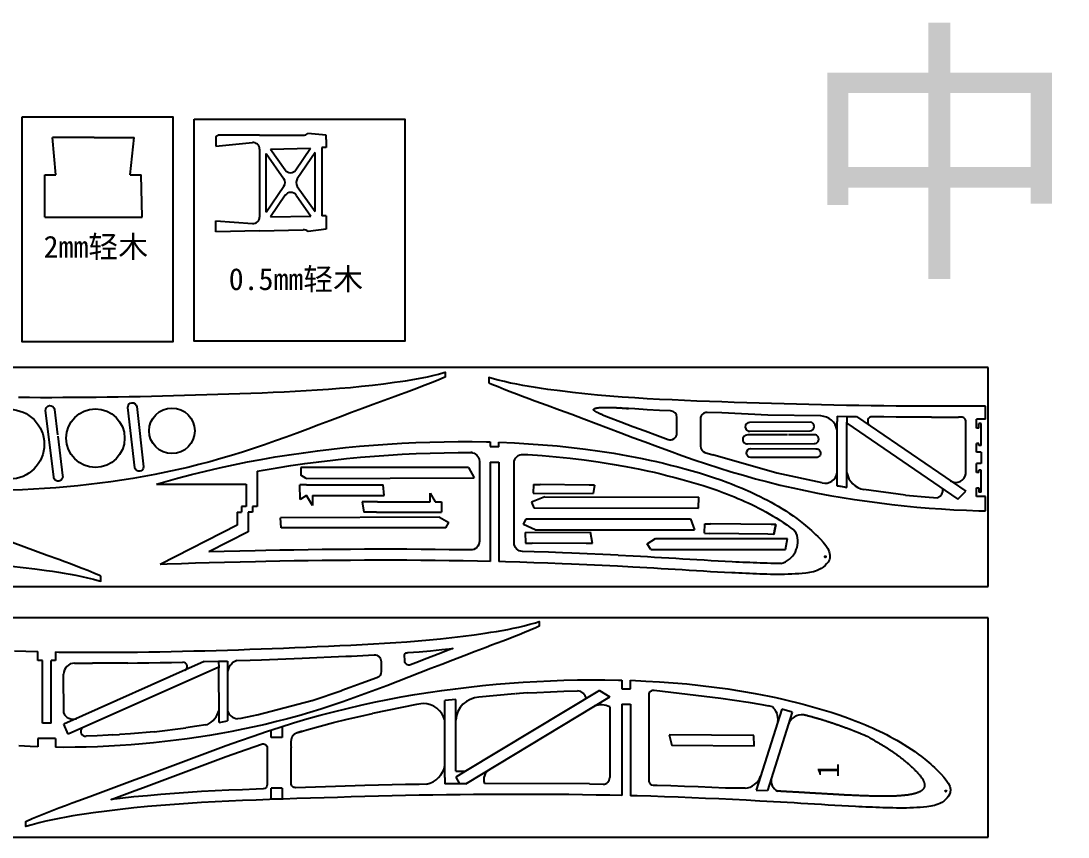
# Model space of a CAD drawing. Header units: inches. Extents: x 33 to 1703, y 106 to 883.
# Drawn here: x 592.9 to 1070.8, y 511.3 to 883.5 of the extents above; entities that cross this region are included whole.
import ezdxf

# ---------------------------------------------------------------- set-up
doc = ezdxf.new("R2010")
doc.units = ezdxf.units.IN
doc.header["$MEASUREMENT"] = 0
doc.layers.add('7', color=7, linetype='Continuous')
doc.styles.get("Standard").update_dxf_attribs({"font": 'arial.ttf'})
doc.styles.add('样式_4', font='txt', dxfattribs={"height": 10})

msp = doc.modelspace()

# ---------------------------------------------------------------- linework, layer by layer
for p, q in [((732.17, 831.35), (723.85, 832.23)), ((626.31, 830.4), (607.37, 830.4)), ((608.75, 813.3), (607.37, 830.4)), ((626.31, 830.4), (644.59, 830.4)), ((642.79, 813.3), (644.59, 830.4)), ((681.82, 830.68), (682.89, 831.35)), ((681.82, 830.68), (681.82, 826.35)), ((681.82, 826.35), (698.52, 828.02)), ((701.82, 831.35), (682.89, 831.35)), ((701.82, 831.35), (721.73, 831.35)), ((732.17, 831.35), (732.17, 831.35)), ((732.17, 831.35), (732.17, 831.35)), ((732.17, 829.35), (732.17, 831.35)), ((732.17, 831.35), (732.17, 831.35)), ((732.17, 831.35), (732.17, 831.35)), ((732.17, 831.35), (732.17, 831.35)), ((732.17, 831.35), (732.17, 831.35)), ((732.17, 829.35), (732.17, 825.72)), ((701.82, 825.03), (701.82, 794.07)), ((704.82, 796.23), (704.82, 823.01)), ((704.82, 823.01), (712.91, 811.54)), ((706.74, 825), (725.09, 825.44)), ((706.74, 825), (713.43, 815.54)), ((718.36, 815.58), (725.09, 825.44)), ((727.17, 823.44), (718.99, 811.48)), ((727.17, 796.51), (727.17, 823.44)), ((732.17, 825.72), (730.17, 825.72)), ((730.17, 825.72), (730.17, 794.58)), ((603.75, 793.97), (603.75, 813.3)), ((603.75, 813.3), (608.75, 813.3)), ((642.79, 813.3), (647.79, 813.3)), ((648.26, 793.97), (647.79, 813.3)), ((704.82, 796.23), (712.94, 808.11)), ((719.01, 808.05), (727.17, 796.51)), ((713.56, 804.01), (706.87, 794.21)), ((718.49, 804.05), (725.22, 794.53)), ((603.75, 793.97), (648.26, 793.97)), ((706.87, 794.21), (725.22, 794.53)), ((732.17, 794.58), (730.17, 794.58)), ((732.17, 794.58), (732.17, 790.5)), ((681.82, 787.38), (681.82, 792.38)), ((681.82, 792.38), (698.59, 791.07)), ((732.17, 790.5), (732.17, 788.5)), ((701.82, 787.82), (681.82, 787.38)), ((701.82, 787.82), (721.77, 788.27)), ((732.17, 788.5), (723.95, 787.4)), ((1034.3, 725.47), (34.3, 725.47)), ((1034.3, 625.47), (1034.3, 725.47)), ((34.3, 625.47), (1034.3, 625.47)), ((1034.3, 611.26), (34.3, 611.26)), ((1034.3, 511.26), (1034.3, 611.26)), ((34.3, 511.26), (1034.3, 511.26))]:
    msp.add_line(p, q)
at = {"color": 3}
for p, q in [((1033.07, 701.83), (1033.07, 707.84)), ((933.81, 703.68), (912.77, 704.74)), ((965.39, 703.2), (965.39, 700.73)), ((965.39, 703.2), (969.77, 703.14)), ((969.77, 703.14), (969.77, 700.11)), ((969.77, 703.14), (974.3, 703.07)), ((974.3, 703.07), (1024.08, 669.02)), ((1008.46, 702.76), (1020.73, 702.83)), ((969.85, 672.78), (969.77, 700.57)), ((969.77, 700.11), (1020.49, 665.42)), ((1029.07, 697.83), (1029.07, 701.83)), ((1033.07, 701.83), (1029.07, 701.83)), ((1030.07, 697.83), (1029.07, 697.83)), ((1031.07, 699.83), (1030.07, 699.83)), ((1030.07, 697.83), (1030.07, 699.83)), ((1031.07, 689.83), (1031.07, 699.83)), ((807, 691.49), (807, 689.41)), ((807, 689.41), (811, 689.41)), ((811, 689.32), (811, 691.32)), ((1029.07, 686.83), (1029.07, 690.83)), ((1030.07, 690.83), (1029.07, 690.83)), ((1030.07, 689.83), (1030.07, 690.83)), ((1031.07, 689.83), (1030.07, 689.83)), ((937.95, 677.25), (908.63, 685.56)), ((1031.07, 686.83), (1029.07, 686.83)), ((1031.07, 686.83), (1031.07, 681.58)), ((807, 682.32), (811, 682.32)), ((807, 682.32), (807, 636.97)), ((811, 682.32), (811, 636.87)), ((1029.07, 677.58), (1029.07, 681.58)), ((1031.07, 681.58), (1029.07, 681.58)), ((700.72, 678.07), (700.72, 662.06)), ((958.58, 672.83), (938.07, 677.22)), ((965.39, 671.51), (965.39, 674.33)), ((1030.07, 677.58), (1029.07, 677.58)), ((1031.07, 678.58), (1030.07, 678.58)), ((1030.07, 677.58), (1030.07, 678.58)), ((1031.07, 668.58), (1031.07, 678.58)), ((654.82, 672.19), (695.72, 672.19)), ((695.72, 672.19), (695.72, 662.06)), ((969.86, 670.77), (965.39, 671.51)), ((969.86, 670.77), (969.85, 672.78)), ((996.65, 667.22), (977.64, 669.74)), ((1029.07, 670.58), (1030.07, 670.58)), ((1029.07, 666.58), (1029.07, 670.58)), ((1030.07, 670.58), (1030.07, 668.58)), ((1020.49, 665.42), (1024.08, 669.02)), ((1033.07, 666.58), (1029.07, 666.58)), ((1031.07, 668.58), (1030.07, 668.58)), ((1033.07, 660.02), (1033.07, 666.58)), ((691.63, 659.52), (693.63, 659.52)), ((691.63, 659.52), (691.63, 653.5)), ((695.72, 662.06), (693.63, 662.06)), ((693.63, 662.06), (693.63, 659.52)), ((696.63, 659.52), (696.63, 650.43)), ((698.63, 659.52), (696.63, 659.52)), ((698.63, 662.06), (698.63, 659.52)), ((700.72, 662.06), (698.63, 662.06)), ((691.63, 653.5), (656.5, 635.6)), ((696.63, 650.43), (678.7, 641.3)), ((699.83, 641.84), (678.7, 641.3)), ((865.44, 639.76), (844.35, 640.74)), ((699.96, 636.84), (678.86, 636.3)), ((865.21, 634.76), (844.11, 635.75)), ((600.68, 591.74), (600.68, 595.82)), ((608.68, 595.67), (608.68, 591.74)), ((721.26, 592.79), (741.17, 593.72)), ((602.68, 591.74), (600.68, 591.74)), ((602.68, 563.23), (602.68, 591.74)), ((606.68, 563.23), (606.68, 591.74)), ((608.68, 591.74), (606.68, 591.74)), ((676.59, 591.26), (612.43, 562.69)), ((683.14, 588.7), (614.5, 558.14)), ((641.67, 590.62), (625.54, 590.54)), ((676.59, 591.26), (683.12, 591.43)), ((683.12, 591.44), (687.12, 591.56)), ((683.12, 591.43), (683.15, 588.37)), ((683.32, 566.08), (683.15, 588.37)), ((687.12, 591.56), (687.12, 564.26)), ((612.44, 567.79), (612.34, 585.55)), ((867.13, 582.83), (867.13, 578.83)), ((867.13, 578.83), (871.13, 578.83)), ((871.13, 578.83), (871.13, 582.76)), ((700.74, 566.95), (725.62, 573.49)), ((725.81, 573.54), (739.29, 578.05)), ((791.32, 574), (786.41, 573.5)), ((786.41, 538.43), (786.41, 573.5)), ((791.32, 541.3), (791.32, 574)), ((856.96, 578.03), (795.85, 541.3)), ((796, 535.56), (861.62, 575.28)), ((818.34, 576.66), (801.88, 575.08)), ((824.13, 577.01), (818.59, 576.63)), ((819.03, 576.66), (818.59, 576.63)), ((856.96, 578.03), (861.62, 575.28)), ((773.47, 571.65), (753.33, 567.58)), ((776.46, 572.13), (773.47, 571.65)), ((861.63, 570.63), (861.63, 538.37)), ((867.13, 571.83), (871.13, 571.83)), ((867.13, 571.83), (867.13, 530.19)), ((871.13, 571.83), (871.13, 530.05)), ((940.17, 569.53), (928.42, 532.7)), ((935.89, 570.64), (934.14, 571.09)), ((944.95, 568.21), (940.17, 569.53)), ((683.34, 563.58), (683.32, 566.08)), ((683.34, 563.58), (687.12, 564.26)), ((944.95, 568.21), (933.55, 532.44)), ((606.68, 563.23), (602.68, 563.23)), ((614.5, 558.14), (612.43, 562.69)), ((653.73, 559.25), (668.11, 561.05)), ((677.26, 562.41), (677.92, 562.54)), ((707.13, 556.73), (707.13, 560.12)), ((712.13, 561.73), (712.13, 556.73)), ((608.68, 556.18), (600.68, 556.18)), ((600.68, 556.18), (600.68, 552.39)), ((608.68, 556.18), (608.68, 552.2)), ((634.62, 557.81), (637.81, 557.99)), ((712.13, 556.73), (707.13, 556.73)), ((791.32, 541.3), (795.85, 541.3)), ((795.85, 541.3), (791.32, 538.57)), ((786.41, 538.43), (786.41, 535.48)), ((793.12, 535.55), (786.41, 535.46)), ((791.32, 538.57), (791.32, 538.57)), ((791.32, 538.57), (793.12, 535.55)), ((796, 535.56), (793.12, 535.55)), ((852.35, 535.48), (804.47, 535.69)), ((852.35, 535.48), (858.57, 535.37)), ((712.13, 533.54), (707.13, 533.54)), ((707.13, 528.54), (707.13, 533.54)), ((712.13, 533.54), (712.13, 528.54)), ((736.48, 534.35), (718.24, 533.76)), ((923.36, 533.58), (914.45, 533.57)), ((928.42, 532.7), (933.55, 532.44)), ((712.13, 528.54), (707.13, 528.54))]:
    msp.add_line(p, q, dxfattribs=at)
at = {"color": 4}
for p, q in [((720.61, 679.78), (720.6, 676.26)), ((725.9, 679.78), (720.61, 679.78)), ((797.2, 679.82), (725.9, 679.78)), ((797.2, 679.82), (799.78, 675.07)), ((723.07, 674.79), (720.6, 676.26)), ((723.07, 674.79), (799.78, 675.07)), ((720.26, 665.27), (720.18, 671.98)), ((723.15, 671.98), (720.19, 671.98)), ((723.15, 671.98), (758.21, 671.98)), ((758.71, 667.07), (758.21, 671.98)), ((826.82, 672.06), (826.7, 668.06)), ((826.83, 672.06), (829.89, 672.03)), ((852.18, 671.81), (829.89, 672.03)), ((854.68, 671.78), (852.18, 671.81)), ((854.68, 671.78), (853.99, 668)), ((723.29, 667.07), (720.26, 665.27)), ((723.29, 667.07), (723.29, 667.07)), ((726.01, 662.54), (723.29, 667.07)), ((726.01, 667.07), (758.71, 667.07)), ((726.01, 667.07), (726.01, 662.54)), ((779.63, 664.11), (779.63, 668.11)), ((779.63, 668.11), (781.94, 664.11)), ((832.02, 666.47), (825.97, 663.98)), ((826.7, 668.06), (853.99, 668)), ((832.02, 666.47), (902.25, 666.25)), ((902.19, 661.25), (902.25, 666.25)), ((755.69, 664.17), (748.68, 664.17)), ((748.68, 664.17), (749.33, 659.44)), ((755.69, 664.17), (779.63, 664.11)), ((781.94, 664.11), (784.83, 664.11)), ((784.83, 664.11), (784.84, 659.44)), ((825.97, 663.99), (827.05, 661.48)), ((827.05, 661.48), (902.19, 661.25)), ((783.91, 657.21), (711.41, 656.93)), ((711.61, 652.26), (711.41, 656.93)), ((755.12, 659.44), (749.33, 659.44)), ((755.12, 659.44), (779.86, 659.44)), ((779.86, 659.44), (784.84, 659.44)), ((783.91, 657.21), (788.25, 654.73)), ((786.8, 652.23), (788.25, 654.73)), ((822.28, 653.84), (823.51, 656.34)), ((823.51, 656.34), (898.41, 656.34)), ((898.41, 656.34), (900.28, 651.34)), ((786.8, 652.23), (711.61, 652.26)), ((827.6, 651.34), (822.28, 653.84)), ((823.05, 650.24), (852.91, 650.29)), ((823.05, 650.24), (823.21, 645.24)), ((827.6, 651.34), (900.28, 651.34)), ((853.7, 645.21), (852.91, 650.29)), ((904.86, 649.81), (905, 654.18)), ((905, 654.18), (907.56, 654.15)), ((935.35, 653.81), (907.56, 654.15)), ((937.36, 653.79), (935.35, 653.81)), ((937.36, 653.79), (936.56, 649.33)), ((823.21, 645.24), (826.27, 645.24)), ((850.93, 645.2), (826.27, 645.24)), ((853.72, 645.21), (850.93, 645.2)), ((878.68, 644.97), (882.46, 647.47)), ((882.46, 647.47), (942.77, 647.46)), ((904.86, 649.81), (907.33, 649.77)), ((936.56, 649.33), (933.73, 649.38)), ((941.84, 642.46), (942.77, 647.46)), ((880.39, 642.47), (878.68, 644.97)), ((880.39, 642.47), (941.84, 642.46)), ((927.35, 557.63), (888.69, 557.95)), ((888.69, 557.95), (889.96, 552.98)), ((927.5, 552.67), (927.35, 557.63)), ((927.5, 552.67), (889.96, 552.98))]:
    msp.add_line(p, q, dxfattribs=at)
for points in [[(593.53, 839.74), (662.26, 839.74), (662.26, 737.15), (593.53, 737.15)], [(671.89, 838.66), (768.04, 838.66), (768.04, 737.38), (671.89, 737.38)]]:
    msp.add_lwpolyline(points, close=True)
at = {"color": 3}
for points in [[(604.14, 705.73, -1), (608.2, 706.31), (609.63, 694.66)], [(645.73, 707.58), (648.89, 680.11, -0.901358), (644.91, 679.69), (641.75, 707.17, -1), (645.73, 707.54)], [(609.69, 694.16), (611.91, 676.14, -1.103481), (607.85, 675.6), (604.13, 705.77)]]:
    msp.add_lwpolyline(points, format="xyb", dxfattribs=at)
at = {"color": 4}
for points in [[(925.5, 696.33), (953.15, 696.53, 0.901358), (953.08, 700.53), (925.43, 700.33, 1), (925.54, 696.33)], [(942.72, 694.73), (924.57, 694.65, 1.103481), (924.54, 690.55), (954.93, 690.69)], [(954.89, 690.69, 1), (954.96, 694.79), (943.22, 694.74)], [(926.07, 684.43, -1), (925.99, 688.43), (955.65, 688.4, -1.103481), (955.69, 684.4), (926.03, 684.43)]]:
    msp.add_lwpolyline(points, format="xyb", dxfattribs=at)
at = {"color": 3}
for points in [[(858.24, 703.84, 0), (857.93, 703.96, 0), (857.63, 704.08, 0), (857.35, 704.2, 0), (857.08, 704.31, 0), (856.82, 704.42, 0), (856.57, 704.53, 0), (856.34, 704.64, 0), (856.13, 704.74, 0), (855.92, 704.84, 0), (855.73, 704.94, 0), (855.55, 705.03, 0), (855.39, 705.13, 0), (855.23, 705.22, 0), (855.09, 705.3, 0), (854.96, 705.39, 0), (854.84, 705.47, 0), (854.74, 705.55, 0), (854.64, 705.63, 0), (854.56, 705.71, 0), (854.48, 705.78, 0), (854.42, 705.85, 0), (854.37, 705.92, 0), (854.33, 705.99, 0), (854.3, 706.05, 0), (854.28, 706.12, 0), (854.26, 706.18, 0), (854.26, 706.24, 0), (854.27, 706.29, 0), (854.29, 706.35, 0), (854.31, 706.4, 0), (854.35, 706.45, 0), (854.39, 706.5, 0), (854.44, 706.55, 0), (854.5, 706.6, 0), (854.57, 706.64, 0), (854.65, 706.68, 0), (854.73, 706.72, 0), (854.82, 706.76, 0), (854.92, 706.8, 0), (855.03, 706.83, 0), (855.14, 706.86, 0), (855.26, 706.89, 0), (855.39, 706.93, 0), (855.52, 706.95, 0), (855.66, 706.98, 0), (855.8, 707.01, 0), (855.95, 707.03, 0), (856.11, 707.05, 0), (856.27, 707.07, 0), (856.44, 707.09, 0), (856.61, 707.11, 0), (856.79, 707.13, 0), (856.97, 707.14, 0), (857.16, 707.16, 0), (857.35, 707.17, 0), (857.54, 707.18, 0), (857.74, 707.19, 0), (857.94, 707.2, 0), (858.15, 707.21, 0), (858.36, 707.22, 0), (858.57, 707.23, 0), (858.79, 707.23, 0), (859.01, 707.24, 0), (859.23, 707.24, 0), (859.45, 707.24, 0), (859.68, 707.24, 0), (859.9, 707.24, 0), (860.13, 707.24, 0), (860.37, 707.24, 0), (860.6, 707.24, 0), (860.83, 707.24, 0), (861.07, 707.23, 0), (861.3, 707.23, 0), (861.54, 707.22, 0), (861.78, 707.22, 0), (862.02, 707.21, 0), (862.25, 707.21, 0), (862.49, 707.2, 0), (862.73, 707.19, 0), (862.97, 707.18, 0), (863.2, 707.17, 0), (863.44, 707.16, 0), (863.67, 707.15, 0), (863.91, 707.14, 0), (864.14, 707.13, 0), (864.37, 707.12, 0), (864.6, 707.11, 0), (864.83, 707.1, 0), (865.05, 707.08, 0), (865.28, 707.07, 0), (865.5, 707.06, 0), (865.71, 707.05, 0), (865.93, 707.03, 0), (866.14, 707.02, 0), (866.35, 707.01, 0), (866.55, 706.99, 0), (866.75, 706.98, 0), (866.95, 706.97, 0), (867.15, 706.96, 0), (867.34, 706.94, 0), (867.52, 706.93, 0), (867.7, 706.92, 0), (867.88, 706.9, 0), (868.05, 706.89, 0), (868.21, 706.88, 0), (868.37, 706.87, 0), (868.53, 706.85, 0), (868.68, 706.84, 0), (868.82, 706.83, 0), (868.96, 706.82, 0), (869.09, 706.81, 0), (869.21, 706.8, 0), (869.33, 706.79, 0), (869.44, 706.78, 0), (869.54, 706.77, 0), (869.64, 706.76, 0), (869.73, 706.75, 0), (869.81, 706.75, 0), (869.89, 706.74, 0), (869.95, 706.73, 0), (870.01, 706.73, 0), (870.06, 706.72, 0), (870.1, 706.72, 0), (870.13, 706.72, 0), (870.15, 706.71, 0), (870.17, 706.71, 0), (870.17, 706.71, 0)], [(946.76, 649.79, 0), (946.75, 649.8, 0), (946.75, 649.81, 0), (946.74, 649.82, 0), (946.73, 649.83, 0), (946.73, 649.84, 0), (946.72, 649.85, 0), (946.72, 649.86, 0), (946.71, 649.87, 0), (946.7, 649.88, 0), (946.7, 649.89, 0), (946.69, 649.9, 0), (946.69, 649.91, 0), (946.68, 649.92, 0), (946.68, 649.93, 0), (946.67, 649.94, 0), (946.66, 649.95, 0), (946.66, 649.96, 0), (946.65, 649.97, 0), (946.65, 649.98, 0), (946.64, 649.99, 0), (946.63, 650, 0), (946.63, 650.01, 0), (946.62, 650.02, 0), (946.62, 650.03, 0), (946.61, 650.04, 0), (946.6, 650.05, 0), (946.6, 650.06, 0), (946.59, 650.07, 0), (946.59, 650.08, 0), (946.58, 650.09, 0), (946.57, 650.1, 0), (946.57, 650.11, 0), (946.56, 650.12, 0), (946.56, 650.12, 0), (946.55, 650.13, 0), (946.54, 650.14, 0), (946.54, 650.15, 0), (946.53, 650.16, 0), (946.53, 650.17, 0), (946.52, 650.18, 0), (946.51, 650.19, 0), (946.51, 650.2, 0), (946.5, 650.21, 0), (946.49, 650.22, 0), (946.49, 650.23, 0), (946.48, 650.24, 0), (946.48, 650.25, 0), (946.47, 650.26, 0), (946.46, 650.27, 0), (946.46, 650.28, 0), (946.45, 650.29, 0), (946.44, 650.3, 0), (946.44, 650.31, 0), (946.43, 650.32, 0), (946.43, 650.33, 0), (946.42, 650.34, 0), (946.41, 650.35, 0), (946.41, 650.35, 0), (946.4, 650.36, 0), (946.39, 650.37, 0), (946.39, 650.38, 0), (946.38, 650.39, 0), (946.37, 650.4, 0), (946.37, 650.41, 0), (946.36, 650.42, 0), (946.36, 650.43, 0), (946.35, 650.44, 0), (946.34, 650.45, 0), (946.34, 650.46, 0), (946.33, 650.47, 0), (946.32, 650.48, 0), (946.32, 650.49, 0), (946.31, 650.5, 0), (946.3, 650.5, 0), (946.3, 650.51, 0), (946.29, 650.52, 0), (946.28, 650.53, 0), (946.28, 650.54, 0), (946.27, 650.55, 0), (946.26, 650.56, 0), (946.26, 650.57, 0), (946.25, 650.58, 0), (946.24, 650.59, 0), (946.24, 650.6, 0), (946.23, 650.61, 0), (946.22, 650.62, 0), (946.22, 650.62, 0), (946.21, 650.63, 0), (946.2, 650.64, 0), (946.2, 650.65, 0), (946.19, 650.66, 0), (946.18, 650.67, 0), (946.17, 650.68, 0), (946.17, 650.69, 0), (946.16, 650.7, 0), (946.15, 650.71, 0), (946.15, 650.72, 0), (946.14, 650.72, 0), (946.13, 650.73, 0), (946.13, 650.74, 0), (946.12, 650.75, 0), (946.11, 650.76, 0), (946.1, 650.77, 0), (946.1, 650.78, 0), (946.09, 650.79, 0), (946.08, 650.8, 0), (946.08, 650.81, 0), (946.07, 650.81, 0), (946.06, 650.82, 0), (946.05, 650.83, 0), (946.05, 650.84, 0), (946.04, 650.85, 0), (946.03, 650.86, 0), (946.02, 650.87, 0), (946.02, 650.88, 0), (946.01, 650.89, 0), (946, 650.89, 0), (946, 650.9, 0), (945.99, 650.91, 0), (945.98, 650.92, 0), (945.97, 650.93, 0), (945.97, 650.94, 0), (945.96, 650.95, 0), (945.95, 650.95, 0), (945.94, 650.96, 0), (945.94, 650.97, 0), (945.93, 650.98, 0), (945.92, 650.99, 0), (945.91, 651, 0), (945.91, 651.01, 0), (945.9, 651.01, 0), (945.89, 651.02, 0), (945.88, 651.03, 0), (945.88, 651.04, 0), (945.87, 651.05, 0), (945.86, 651.06, 0), (945.85, 651.07, 0), (945.84, 651.07, 0), (945.84, 651.08, 0), (945.83, 651.09, 0), (945.82, 651.1, 0), (945.81, 651.11, 0), (945.81, 651.12, 0), (945.8, 651.12, 0), (945.79, 651.13, 0), (945.78, 651.14, 0), (945.77, 651.15, 0), (945.77, 651.16, 0), (945.76, 651.17, 0), (945.75, 651.17, 0), (945.74, 651.18, 0), (945.73, 651.19, 0), (945.73, 651.2, 0), (945.72, 651.21, 0), (945.71, 651.21, 0), (945.7, 651.22, 0), (945.69, 651.23, 0), (945.69, 651.24, 0), (945.68, 651.25, 0)], [(979.98, 556.75, 0), (979.78, 556.84, 0), (979.58, 556.92, 0), (979.38, 557.01, 0), (979.19, 557.09, 0), (978.99, 557.18, 0), (978.79, 557.26, 0), (978.59, 557.35, 0), (978.39, 557.43, 0), (978.19, 557.51, 0), (978, 557.6, 0), (977.8, 557.68, 0), (977.6, 557.77, 0), (977.4, 557.85, 0), (977.2, 557.93, 0), (977, 558.01, 0), (976.8, 558.1, 0), (976.6, 558.18, 0), (976.4, 558.26, 0), (976.21, 558.34, 0), (976.01, 558.43, 0), (975.81, 558.51, 0), (975.61, 558.59, 0), (975.41, 558.67, 0), (975.21, 558.75, 0), (975.01, 558.83, 0), (974.81, 558.91, 0), (974.61, 558.99, 0), (974.41, 559.07, 0), (974.21, 559.15, 0), (974.01, 559.23, 0), (973.81, 559.31, 0), (973.61, 559.39, 0), (973.41, 559.47, 0), (973.21, 559.55, 0), (973.01, 559.63, 0), (972.81, 559.7, 0), (972.61, 559.78, 0), (972.41, 559.86, 0), (972.21, 559.94, 0), (972.01, 560.02, 0), (971.81, 560.09, 0), (971.61, 560.17, 0), (971.4, 560.25, 0), (971.2, 560.32, 0), (971, 560.4, 0), (970.8, 560.48, 0), (970.6, 560.55, 0), (970.4, 560.63, 0), (970.2, 560.7, 0), (970, 560.78, 0), (969.8, 560.85, 0), (969.59, 560.93, 0), (969.39, 561, 0), (969.19, 561.08, 0), (968.99, 561.15, 0), (968.79, 561.23, 0), (968.59, 561.3, 0), (968.38, 561.37, 0), (968.18, 561.45, 0), (967.98, 561.52, 0), (967.78, 561.59, 0), (967.58, 561.67, 0), (967.37, 561.74, 0), (967.17, 561.81, 0), (966.97, 561.88, 0), (966.77, 561.96, 0), (966.56, 562.03, 0), (966.36, 562.1, 0), (966.16, 562.17, 0), (965.96, 562.24, 0), (965.75, 562.31, 0), (965.55, 562.38, 0), (965.35, 562.45, 0), (965.14, 562.52, 0), (964.94, 562.59, 0), (964.74, 562.66, 0), (964.54, 562.73, 0), (964.33, 562.8, 0), (964.13, 562.87, 0), (963.93, 562.94, 0), (963.72, 563.01, 0), (963.52, 563.08, 0), (963.31, 563.14, 0), (963.11, 563.21, 0), (962.91, 563.28, 0), (962.7, 563.35, 0), (962.5, 563.41, 0), (962.3, 563.48, 0), (962.09, 563.55, 0), (961.89, 563.61, 0), (961.68, 563.68, 0), (961.48, 563.75, 0), (961.27, 563.81, 0), (961.07, 563.88, 0), (960.87, 563.94, 0), (960.66, 564.01, 0), (960.46, 564.07, 0), (960.25, 564.14, 0), (960.05, 564.2, 0), (959.84, 564.27, 0), (959.64, 564.33, 0), (959.43, 564.39, 0), (959.23, 564.46, 0), (959.02, 564.52, 0), (958.82, 564.58, 0), (958.61, 564.65, 0), (958.41, 564.71, 0), (958.2, 564.77, 0), (958, 564.83, 0), (957.79, 564.9, 0), (957.59, 564.96, 0), (957.38, 565.02, 0), (957.17, 565.08, 0), (956.97, 565.14, 0), (956.76, 565.2, 0), (956.56, 565.26, 0), (956.35, 565.32, 0), (956.14, 565.38, 0), (955.94, 565.44, 0), (955.73, 565.5, 0), (955.53, 565.56, 0), (955.32, 565.62, 0), (955.11, 565.68, 0), (954.91, 565.74, 0), (954.7, 565.8, 0), (954.49, 565.85, 0), (954.29, 565.91, 0), (954.08, 565.97, 0), (953.87, 566.03, 0), (953.66, 566.08, 0), (953.46, 566.14, 0), (953.25, 566.2, 0), (953.04, 566.25, 0), (952.83, 566.31, 0), (952.63, 566.36, 0), (952.42, 566.42, 0), (952.21, 566.47, 0), (952, 566.53, 0), (951.8, 566.58, 0), (951.59, 566.64, 0), (951.38, 566.69, 0), (951.17, 566.74, 0), (950.96, 566.8, 0), (950.76, 566.85, 0), (950.55, 566.9, 0), (950.34, 566.96, 0), (950.13, 567.01, 0), (950.13, 567.01, 0), (950.13, 567.01, 0), (950.13, 567.01, 0)], [(721.25, 559.5, 0), (721.19, 559.48, 0), (721.12, 559.46, 0), (721.05, 559.44, 0), (720.98, 559.42, 0), (720.91, 559.4, 0), (720.84, 559.38, 0), (720.77, 559.36, 0), (720.7, 559.34, 0), (720.63, 559.32, 0), (720.56, 559.3, 0), (720.49, 559.28, 0), (720.42, 559.26, 0), (720.35, 559.24, 0), (720.29, 559.22, 0), (720.22, 559.2, 0), (720.15, 559.18, 0), (720.08, 559.16, 0), (720.01, 559.14, 0), (719.95, 559.12, 0), (719.88, 559.1, 0), (719.81, 559.08, 0), (719.74, 559.06, 0), (719.68, 559.04, 0), (719.61, 559.02, 0), (719.55, 559, 0), (719.48, 558.97, 0), (719.41, 558.95, 0), (719.35, 558.93, 0), (719.29, 558.91, 0), (719.22, 558.88, 0), (719.16, 558.86, 0), (719.09, 558.84, 0), (719.03, 558.81, 0), (718.97, 558.79, 0), (718.91, 558.76, 0), (718.84, 558.74, 0), (718.78, 558.71, 0), (718.72, 558.69, 0), (718.66, 558.66, 0), (718.6, 558.64, 0), (718.54, 558.61, 0), (718.48, 558.58, 0), (718.43, 558.56, 0), (718.37, 558.53, 0), (718.31, 558.5, 0), (718.25, 558.47, 0), (718.2, 558.44, 0), (718.14, 558.41, 0), (718.09, 558.38, 0), (718.03, 558.35, 0), (717.98, 558.32, 0), (717.93, 558.29, 0), (717.87, 558.26, 0), (717.82, 558.23, 0), (717.77, 558.19, 0), (717.72, 558.16, 0), (717.67, 558.13, 0), (717.62, 558.09, 0), (717.57, 558.06, 0), (717.53, 558.02, 0), (717.48, 557.99, 0), (717.43, 557.95, 0), (717.39, 557.91, 0), (717.34, 557.88, 0), (717.3, 557.84, 0), (717.26, 557.8, 0), (717.22, 557.76, 0), (717.17, 557.72, 0), (717.13, 557.68, 0), (717.09, 557.64, 0), (717.06, 557.6, 0), (717.02, 557.55, 0), (716.98, 557.51, 0), (716.95, 557.47, 0), (716.91, 557.42, 0), (716.88, 557.38, 0), (716.84, 557.33, 0), (716.81, 557.28, 0), (716.78, 557.24, 0), (716.75, 557.19, 0), (716.72, 557.14, 0), (716.69, 557.09, 0), (716.66, 557.04, 0), (716.64, 556.99, 0), (716.61, 556.94, 0), (716.58, 556.89, 0), (716.56, 556.83, 0), (716.54, 556.78, 0), (716.51, 556.73, 0), (716.49, 556.67, 0), (716.47, 556.62, 0), (716.45, 556.57, 0), (716.43, 556.51, 0), (716.41, 556.45, 0), (716.39, 556.4, 0), (716.37, 556.34, 0), (716.36, 556.28, 0), (716.34, 556.22, 0), (716.32, 556.17, 0), (716.31, 556.11, 0), (716.29, 556.05, 0), (716.28, 555.99, 0), (716.27, 555.93, 0), (716.25, 555.87, 0), (716.24, 555.8, 0), (716.23, 555.74, 0), (716.22, 555.68, 0), (716.21, 555.62, 0), (716.2, 555.55, 0), (716.19, 555.49, 0), (716.18, 555.43, 0), (716.17, 555.36, 0), (716.16, 555.3, 0), (716.16, 555.23, 0), (716.15, 555.17, 0), (716.14, 555.1, 0), (716.14, 555.04, 0), (716.13, 554.97, 0), (716.13, 554.9, 0), (716.12, 554.83, 0), (716.12, 554.77, 0), (716.12, 554.7, 0), (716.11, 554.63, 0), (716.11, 554.56, 0), (716.11, 554.49, 0), (716.11, 554.43, 0), (716.1, 554.36, 0), (716.1, 554.29, 0), (716.1, 554.22, 0), (716.1, 554.15, 0), (716.1, 554.08, 0), (716.1, 554.01, 0), (716.1, 553.94, 0), (716.1, 553.87, 0), (716.1, 553.8, 0), (716.1, 553.72, 0), (716.11, 553.65, 0), (716.11, 553.58, 0), (716.11, 553.51, 0), (716.11, 553.44, 0), (716.11, 553.37, 0), (716.12, 553.29, 0), (716.12, 553.22, 0), (716.12, 553.15, 0), (716.12, 553.08, 0), (716.13, 553, 0), (716.13, 552.93, 0), (716.13, 552.86, 0), (716.14, 552.79, 0), (716.14, 552.71, 0), (716.14, 552.64, 0), (716.15, 552.57, 0), (716.15, 552.49, 0), (716.16, 552.42, 0), (716.16, 552.35, 0), (716.16, 552.27, 0), (716.17, 552.2, 0), (716.17, 552.13, 0), (716.18, 552.05, 0)], [(979.98, 556.75, 0), (980.28, 556.58, 0), (980.58, 556.41, 0), (980.87, 556.24, 0), (981.17, 556.07, 0), (981.47, 555.9, 0), (981.77, 555.73, 0), (982.07, 555.56, 0), (982.37, 555.39, 0), (982.67, 555.22, 0), (982.97, 555.05, 0), (983.27, 554.87, 0), (983.57, 554.7, 0), (983.88, 554.52, 0), (984.18, 554.34, 0), (984.48, 554.16, 0), (984.79, 553.98, 0), (985.09, 553.8, 0), (985.4, 553.62, 0), (985.7, 553.43, 0), (986.01, 553.25, 0), (986.32, 553.06, 0), (986.63, 552.87, 0), (986.94, 552.67, 0), (987.25, 552.48, 0), (987.56, 552.28, 0), (987.88, 552.08, 0), (988.19, 551.88, 0), (988.51, 551.67, 0), (988.83, 551.47, 0), (989.15, 551.26, 0), (989.47, 551.04, 0), (989.79, 550.83, 0), (990.11, 550.61, 0), (990.44, 550.38, 0), (990.76, 550.16, 0), (991.09, 549.93, 0), (991.42, 549.7, 0), (991.75, 549.46, 0), (992.09, 549.22, 0), (992.42, 548.98, 0), (992.76, 548.73, 0), (993.1, 548.48, 0), (993.43, 548.23, 0), (993.77, 547.98, 0), (994.11, 547.72, 0), (994.45, 547.46, 0), (994.79, 547.2, 0), (995.12, 546.93, 0), (995.46, 546.66, 0), (995.8, 546.39, 0), (996.13, 546.12, 0), (996.46, 545.85, 0), (996.79, 545.58, 0), (997.12, 545.3, 0), (997.45, 545.03, 0), (997.77, 544.75, 0), (998.09, 544.47, 0), (998.41, 544.2, 0), (998.72, 543.92, 0), (999.03, 543.64, 0), (999.33, 543.36, 0), (999.63, 543.08, 0), (999.93, 542.8, 0), (1000.22, 542.52, 0), (1000.5, 542.24, 0), (1000.78, 541.97, 0), (1001.06, 541.69, 0), (1001.33, 541.41, 0), (1001.59, 541.14, 0), (1001.85, 540.87, 0), (1002.09, 540.59, 0), (1002.34, 540.32, 0), (1002.57, 540.05, 0), (1002.8, 539.79, 0), (1003.02, 539.52, 0), (1003.23, 539.26, 0), (1003.43, 539, 0), (1003.62, 538.74, 0), (1003.81, 538.49, 0), (1003.98, 538.24, 0), (1004.15, 537.99, 0), (1004.3, 537.74, 0), (1004.45, 537.5, 0), (1004.59, 537.26, 0), (1004.71, 537.02, 0), (1004.83, 536.79, 0), (1004.93, 536.56, 0), (1005.02, 536.34, 0), (1005.1, 536.12, 0), (1005.17, 535.9, 0), (1005.23, 535.69, 0), (1005.27, 535.49, 0), (1005.3, 535.29, 0), (1005.32, 535.09, 0), (1005.33, 534.9, 0), (1005.33, 534.71, 0), (1005.31, 534.53, 0), (1005.28, 534.35, 0), (1005.24, 534.17, 0), (1005.19, 534, 0), (1005.13, 533.84, 0), (1005.06, 533.67, 0), (1004.98, 533.52, 0), (1004.88, 533.36, 0), (1004.78, 533.21, 0), (1004.66, 533.07, 0), (1004.53, 532.93, 0), (1004.4, 532.79, 0), (1004.25, 532.66, 0), (1004.09, 532.53, 0), (1003.93, 532.4, 0), (1003.75, 532.28, 0), (1003.56, 532.16, 0), (1003.37, 532.04, 0), (1003.16, 531.93, 0), (1002.94, 531.82, 0), (1002.72, 531.72, 0), (1002.49, 531.62, 0), (1002.24, 531.52, 0), (1001.99, 531.43, 0), (1001.73, 531.33, 0), (1001.46, 531.25, 0), (1001.18, 531.16, 0), (1000.9, 531.08, 0), (1000.6, 531, 0), (1000.3, 530.93, 0), (999.99, 530.86, 0), (999.67, 530.79, 0), (999.35, 530.72, 0), (999.01, 530.66, 0), (998.67, 530.6, 0), (998.32, 530.54, 0), (997.97, 530.49, 0), (997.61, 530.43, 0), (997.23, 530.38, 0), (996.86, 530.34, 0), (996.47, 530.29, 0), (996.08, 530.25, 0), (995.69, 530.21, 0), (995.28, 530.17, 0), (994.87, 530.14, 0), (994.46, 530.11, 0), (994.04, 530.08, 0), (993.61, 530.05, 0), (993.17, 530.03, 0), (992.73, 530, 0), (992.29, 529.98, 0), (991.84, 529.96, 0), (991.38, 529.94, 0), (990.92, 529.93, 0), (990.46, 529.92, 0), (989.99, 529.9, 0), (989.51, 529.9, 0), (989.03, 529.89, 0), (988.55, 529.88, 0), (988.06, 529.88, 0), (987.56, 529.87, 0), (987.06, 529.87, 0), (986.56, 529.87, 0), (986.06, 529.88, 0), (985.55, 529.88, 0), (985.03, 529.88, 0), (984.52, 529.89, 0), (984, 529.9, 0), (983.47, 529.91, 0), (982.94, 529.92, 0), (982.41, 529.93, 0), (981.88, 529.94, 0), (981.35, 529.95, 0), (980.81, 529.97, 0), (980.27, 529.98, 0), (979.72, 530, 0), (979.18, 530.02, 0), (978.63, 530.03, 0), (978.08, 530.05, 0), (977.52, 530.07, 0), (976.97, 530.09, 0), (976.41, 530.11, 0), (975.86, 530.13, 0), (975.3, 530.16, 0), (974.74, 530.18, 0), (974.18, 530.2, 0), (973.61, 530.22, 0), (973.05, 530.25, 0), (972.49, 530.27, 0), (971.92, 530.3, 0), (971.35, 530.32, 0), (970.79, 530.35, 0), (970.22, 530.37, 0), (969.65, 530.4, 0), (969.09, 530.42, 0)], [(969.09, 530.42, 0), (968.89, 530.43, 0), (968.69, 530.44, 0), (968.48, 530.46, 0), (968.28, 530.47, 0), (968.08, 530.48, 0), (967.88, 530.49, 0), (967.68, 530.5, 0), (967.48, 530.51, 0), (967.28, 530.53, 0), (967.08, 530.54, 0), (966.88, 530.55, 0), (966.68, 530.56, 0), (966.48, 530.57, 0), (966.28, 530.58, 0), (966.08, 530.6, 0), (965.87, 530.61, 0), (965.67, 530.62, 0), (965.47, 530.63, 0), (965.27, 530.64, 0), (965.07, 530.65, 0), (964.87, 530.67, 0), (964.67, 530.68, 0), (964.47, 530.69, 0), (964.27, 530.7, 0), (964.07, 530.71, 0), (963.87, 530.72, 0), (963.67, 530.74, 0), (963.47, 530.75, 0), (963.27, 530.76, 0), (963.06, 530.77, 0), (962.86, 530.78, 0), (962.66, 530.8, 0), (962.46, 530.81, 0), (962.26, 530.82, 0), (962.06, 530.83, 0), (961.86, 530.84, 0), (961.66, 530.85, 0), (961.46, 530.87, 0), (961.26, 530.88, 0), (961.06, 530.89, 0), (960.86, 530.9, 0), (960.66, 530.91, 0), (960.45, 530.92, 0), (960.25, 530.94, 0), (960.05, 530.95, 0), (959.85, 530.96, 0), (959.65, 530.97, 0), (959.45, 530.98, 0), (959.25, 530.99, 0), (959.05, 531.01, 0), (958.85, 531.02, 0), (958.65, 531.03, 0), (958.45, 531.04, 0), (958.25, 531.05, 0), (958.05, 531.06, 0), (957.84, 531.08, 0), (957.64, 531.09, 0), (957.44, 531.1, 0), (957.24, 531.11, 0), (957.04, 531.12, 0), (956.84, 531.13, 0), (956.64, 531.15, 0), (956.44, 531.16, 0), (956.24, 531.17, 0), (956.04, 531.18, 0), (955.84, 531.19, 0), (955.64, 531.2, 0), (955.44, 531.22, 0), (955.24, 531.23, 0), (955.03, 531.24, 0), (954.83, 531.25, 0), (954.63, 531.26, 0), (954.43, 531.27, 0), (954.23, 531.28, 0), (954.03, 531.3, 0), (953.83, 531.31, 0), (953.63, 531.32, 0), (953.43, 531.33, 0), (953.23, 531.34, 0), (953.03, 531.35, 0), (952.83, 531.37, 0), (952.63, 531.38, 0), (952.42, 531.39, 0), (952.22, 531.4, 0), (952.02, 531.41, 0), (951.82, 531.42, 0), (951.62, 531.44, 0), (951.42, 531.45, 0), (951.22, 531.46, 0), (951.02, 531.47, 0), (950.82, 531.48, 0), (950.62, 531.49, 0), (950.42, 531.51, 0), (950.22, 531.52, 0), (950.02, 531.53, 0), (949.81, 531.54, 0), (949.61, 531.55, 0), (949.41, 531.56, 0), (949.21, 531.57, 0), (949.01, 531.59, 0), (948.81, 531.6, 0), (948.61, 531.61, 0), (948.41, 531.62, 0), (948.21, 531.63, 0), (948.01, 531.64, 0), (947.81, 531.66, 0), (947.61, 531.67, 0), (947.41, 531.68, 0), (947.2, 531.69, 0), (947, 531.7, 0), (946.8, 531.71, 0), (946.6, 531.72, 0), (946.4, 531.74, 0), (946.2, 531.75, 0), (946, 531.76, 0), (945.8, 531.77, 0), (945.6, 531.78, 0), (945.4, 531.79, 0), (945.2, 531.8, 0), (945, 531.82, 0), (944.8, 531.83, 0), (944.6, 531.84, 0), (944.39, 531.85, 0), (944.19, 531.86, 0), (943.99, 531.87, 0), (943.79, 531.88, 0), (943.59, 531.9, 0), (943.39, 531.91, 0), (943.19, 531.92, 0), (942.99, 531.93, 0), (942.79, 531.94, 0), (942.59, 531.95, 0), (942.39, 531.96, 0), (942.19, 531.98, 0), (941.99, 531.99, 0), (941.78, 532, 0), (941.58, 532.01, 0), (941.38, 532.02, 0), (941.18, 532.03, 0), (940.98, 532.04, 0), (940.78, 532.06, 0), (940.58, 532.07, 0), (940.38, 532.08, 0), (940.18, 532.09, 0), (939.98, 532.1, 0), (939.78, 532.11, 0), (939.58, 532.12, 0), (939.38, 532.14, 0), (939.17, 532.15, 0), (938.97, 532.16, 0), (938.77, 532.17, 0), (938.57, 532.18, 0), (938.37, 532.19, 0), (938.17, 532.2, 0)]]:
    msp.add_polyline3d(points, dxfattribs=at)
for centre, radius in [((587.66, 690.41), 15.88), ((626.88, 693.17), 13.35), ((661.81, 696.53), 10.4), ((960.01, 639.11), 0.3), ((1015.02, 532.23), 0.3)]:
    msp.add_circle(centre, radius, dxfattribs=at)
for centre, radius, start, end in [((721.73, 834.35), 3, 270, 315), ((698.82, 825.03), 3, 0, 95.7106), ((715.88, 817.27), 3, 215.2482, 325.658), ((710.46, 809.81), 3, 325.6579, 35.2104), ((721.46, 809.78), 3, 145.621, 215.2482), ((716.04, 802.32), 3, 35.2677, 145.6774), ((698.82, 794.07), 3, 265.557, 0), ((721.88, 785.35), 2.92, 44.6768, 92.2023)]:
    msp.add_arc(centre, radius, start, end)
for centre, radius, start, end in [((957.6, 695.39), 7.93, 10.8574, 87.679), ((981.64, 700.84), 2.31, 112.6669, 237.8167), ((959.96, 678.13), 5.47, 255.4391, 352.8585), ((979.24, 679.16), 9.56, 190.3079, 260.3386), ((1019.62, 677.56), 4.53, 237.0489, 352.1955), ((1009.64, 669.61), 4, 296.267, 7.4188), ((937.16, 646.04), 10.3, 284.3707, 21.385), ((617.34, 585.57), 5, 89.6982, 180.2271), ((666.79, 589.04), 1.97, 298.2577, 92.1752), ((693.37, 585.79), 6.25, 108.2255, 180.2178), ((802.63, 563.75), 11.35, 93.8252, 175.5603), ((846.66, 573.61), 4.32, 10.4001, 85.9956), ((673.26, 571.83), 10.4, 296.2457, 344.9794), ((692.08, 570.32), 5.09, 193.4581, 266.1622), ((776.42, 561.75), 10.37, 15.5553, 89.7771), ((857.63, 562.5), 9.06, 63.7946, 109.222), ((930.63, 564.87), 7.81, 352.9541, 47.6742), ((616.75, 569.79), 4.76, 204.1709, 287.6216), ((949.41, 560.45), 6.6, 83.7194, 162.2931), ((622.4, 559.52), 2.23, 142.7105, 275.2253), ((775.71, 546.02), 10.91, 282.2482, 348.979), ((809.39, 537.52), 5.25, 121.007, 200.502), ((858.63, 538.37), 3, 268.915, 0), ((922.81, 541.63), 8.07, 273.9006, 340.676), ((940.68, 537.02), 5.43, 168.2833, 242.5051)]:
    msp.add_arc(centre, radius, start, end, dxfattribs=at)
at = {"layer": '7', "color": 3, "linetype": 'Continuous'}
for points in [[(591.78, 711.87), (596.84, 711.84), (601.89, 711.82), (606.95, 711.82), (612, 711.83), (617.06, 711.86), (622.12, 711.9), (627.17, 711.95), (632.22, 712.01), (637.27, 712.09), (642.32, 712.18), (647.37, 712.27), (652.43, 712.38), (657.48, 712.5), (662.53, 712.63), (667.58, 712.78), (672.63, 712.92), (677.68, 713.08), (682.72, 713.24), (687.77, 713.41), (692.82, 713.58), (697.87, 713.76), (702.92, 713.94), (707.97, 714.14), (713.01, 714.36), (718.06, 714.6), (723.1, 714.87), (728.14, 715.18), (733.19, 715.53), (738.23, 715.93), (743.27, 716.37), (748.31, 716.86), (753.34, 717.41), (758.36, 718.01), (763.38, 718.68), (765.91, 719.04), (768.43, 719.42), (770.95, 719.82), (773.46, 720.26), (775.96, 720.73), (778.46, 721.24), (780.94, 721.8), (783.46, 722.42), (785.97, 723.09), (786.54, 723.26), (786.54, 721.04)], [(786.54, 721.04), (786.07, 720.83), (783.57, 719.8), (781.07, 718.78), (778.6, 717.81), (776.12, 716.85), (773.64, 715.91), (771.15, 714.99), (768.65, 714.07), (766.16, 713.16), (763.66, 712.25), (758.68, 710.41), (753.7, 708.56), (748.72, 706.7), (743.75, 704.84), (738.78, 702.97), (733.81, 701.09), (728.84, 699.22), (723.89, 697.36), (718.94, 695.52), (713.98, 693.7), (709.01, 691.91), (704.02, 690.17), (699.02, 688.47), (693.99, 686.84), (689.05, 685.31), (684.09, 683.85), (679.11, 682.46), (674.11, 681.14), (669.09, 679.89), (664.06, 678.72), (659, 677.62), (654.02, 676.62), (649.02, 675.68), (644.01, 674.82), (638.98, 674.02), (633.95, 673.29), (628.91, 672.62), (623.86, 672.02), (618.83, 671.47), (613.8, 670.99), (608.76, 670.56), (603.72, 670.2), (598.68, 669.89), (593.63, 669.65), (588.58, 669.47)], [(1033.07, 707.84), (1026.49, 707.81), (1020.8, 707.77), (1015.11, 707.75), (1009.42, 707.75), (1003.73, 707.77), (998.04, 707.8), (992.35, 707.84), (986.66, 707.9), (980.97, 707.97), (975.29, 708.05), (969.6, 708.15), (963.92, 708.26), (958.23, 708.39), (952.55, 708.52), (946.86, 708.67), (941.18, 708.83), (935.5, 708.99), (929.82, 709.17), (924.13, 709.35), (918.45, 709.54), (912.77, 709.74), (907.08, 709.93), (901.4, 710.14), (895.72, 710.36), (890.04, 710.61), (884.37, 710.88), (878.69, 711.19), (873.02, 711.53), (867.33, 711.93), (861.66, 712.37), (855.99, 712.87), (850.32, 713.43), (844.66, 714.04), (839.01, 714.72), (833.36, 715.47), (830.51, 715.87), (827.67, 716.3), (824.84, 716.75), (822.02, 717.25), (819.2, 717.78), (816.39, 718.35), (813.59, 718.98), (810.76, 719.68), (807.93, 720.43), (806.49, 720.87), (806.49, 718.48)], [(806.49, 718.48), (807.83, 717.9), (810.63, 716.73), (813.45, 715.59), (816.23, 714.49), (819.02, 713.42), (821.81, 712.36), (824.62, 711.32), (827.42, 710.29), (833.04, 708.23), (838.65, 706.16), (844.26, 704.08), (849.85, 701.99), (855.45, 699.89), (861.04, 697.79), (866.63, 695.68), (872.23, 693.57), (877.8, 691.48), (883.38, 689.41), (888.96, 687.36), (894.55, 685.35), (900.16, 683.38), (905.8, 681.47), (911.45, 679.64), (917.01, 677.91), (922.6, 676.27), (928.2, 674.7), (933.83, 673.22), (939.47, 671.82), (945.14, 670.5), (950.83, 669.26), (956.44, 668.13), (962.07, 667.08), (967.71, 666.11), (973.36, 665.21), (979.03, 664.39), (984.7, 663.64), (990.39, 662.95), (996.04, 662.34), (1001.71, 661.8), (1007.37, 661.32), (1013.05, 660.91), (1018.72, 660.56), (1024.41, 660.29), (1030.09, 660.09), (1033.07, 660.02)], [(957.92, 703.31), (933.81, 703.68)], [(1008.46, 702.76), (1003.73, 702.77), (998.04, 702.8), (992.35, 702.84), (986.66, 702.9), (980.75, 702.97)], [(965.39, 674.33), (965.39, 700.73)], [(1024.1, 676.94), (1024.1, 700.78)], [(654.82, 672.19), (657.97, 673.12), (664.31, 674.89), (670.68, 676.57), (677.06, 678.16), (683.47, 679.65), (689.91, 681.05), (696.25, 682.33), (702.61, 683.52), (708.99, 684.61), (715.38, 685.63), (721.79, 686.56), (728.21, 687.41), (734.64, 688.18), (741.03, 688.87), (747.44, 689.49), (753.85, 690.03), (760.26, 690.5), (766.68, 690.88), (773.11, 691.19), (779.54, 691.42), (785.98, 691.57), (792.42, 691.64), (798.86, 691.62), (805.3, 691.52), (807, 691.49)], [(811, 691.32), (818.18, 691.05), (824.61, 690.68), (831.12, 690.22), (837.62, 689.65), (844.1, 688.99), (850.58, 688.21), (857.03, 687.32), (863.47, 686.32), (869.9, 685.19), (873.17, 684.57), (876.43, 683.91), (879.69, 683.22), (882.94, 682.5), (886.18, 681.74), (889.41, 680.94), (892.64, 680.11), (895.94, 679.23), (899.23, 678.3), (902.51, 677.32), (905.77, 676.31), (909.02, 675.24), (912.26, 674.12), (915.47, 672.96), (917.13, 672.33), (918.79, 671.68)], [(918.79, 671.68), (920.44, 671.02), (922.08, 670.34), (923.71, 669.65), (924.52, 669.3), (926.14, 668.56), (928.62, 667.4), (930.29, 666.59), (931.94, 665.74), (933.59, 664.88), (935.22, 663.99), (936.85, 663.07), (938.47, 662.12), (940.21, 661.06), (941.93, 659.98), (943.63, 658.86), (945.3, 657.72), (946.93, 656.55), (948.53, 655.36), (950.08, 654.15), (951, 653.4), (951.92, 652.64), (952.82, 651.85), (953.73, 651.04), (954.64, 650.19), (955.57, 649.31), (956.52, 648.38), (957.8, 647.09), (959.04, 645.72), (960.18, 644.3), (961.12, 642.84), (961.8, 641.36), (962.12, 639.89), (962.02, 638.43), (961.84, 637.92)], [(965.39, 671.51), (967.71, 671.11), (969.86, 670.77)], [(916.95, 667.03), (918.55, 666.39), (920.14, 665.73), (921.72, 665.06), (923.28, 664.37), (924.84, 663.66), (926.45, 662.9), (928.06, 662.11), (929.65, 661.3), (931.23, 660.47), (932.79, 659.62), (934.35, 658.73), (935.91, 657.82), (937.57, 656.81), (939.22, 655.77), (940.84, 654.71), (942.43, 653.62), (943.99, 652.51), (945.49, 651.39), (945.68, 651.24)], [(996.65, 667.22), (1007.37, 666.32), (1011.41, 666.02)], [(1033.07, 660.02), (1033.07, 660.02)], [(629.41, 630.3), (628.76, 630.58), (626.1, 631.69), (623.44, 632.77), (620.8, 633.81), (618.16, 634.83), (615.51, 635.82), (612.86, 636.81), (610.2, 637.79), (604.89, 639.73), (599.57, 641.69), (594.27, 643.66), (588.97, 645.64)], [(678.86, 636.3), (672.56, 636.12), (666.14, 635.92), (659.71, 635.71), (656.5, 635.6)], [(807, 636.97), (801.22, 637.1), (794.78, 637.22), (788.34, 637.32), (781.9, 637.4), (775.46, 637.46), (769.03, 637.5), (762.59, 637.52), (756.16, 637.52), (749.72, 637.5), (743.29, 637.47), (736.85, 637.42), (730.42, 637.36), (723.99, 637.27), (717.56, 637.18), (711.13, 637.07), (704.7, 636.94), (699.96, 636.84)], [(844.11, 635.75), (839.88, 635.92), (833.44, 636.17), (826.98, 636.4), (820.54, 636.6), (814.1, 636.79), (811, 636.87)], [(961.84, 637.92), (961.72, 637.54), (961.24, 636.68), (960.61, 635.85), (959.87, 635.08), (959.03, 634.38), (958.13, 633.75), (957.18, 633.22), (956.33, 632.84), (955.47, 632.52), (954.6, 632.27), (953.72, 632.07), (952.84, 631.91), (951.95, 631.79), (951.06, 631.68), (949.46, 631.51), (947.86, 631.38), (946.26, 631.27), (944.65, 631.18), (943.05, 631.12), (941.43, 631.07), (939.82, 631.05), (938.21, 631.05), (936.6, 631.06), (934.99, 631.09), (933.38, 631.13), (931.77, 631.18), (930.16, 631.24), (928.55, 631.29), (926.94, 631.36), (925.33, 631.42), (923.72, 631.49), (922.11, 631.56), (920.49, 631.63), (918.88, 631.7), (917.27, 631.78), (914.04, 631.94), (910.82, 632.12), (907.59, 632.3), (904.37, 632.49), (901.14, 632.69), (897.92, 632.88), (894.69, 633.08), (891.47, 633.28), (888.24, 633.47), (885.02, 633.66), (881.79, 633.85), (878.57, 634.03), (875.34, 634.22), (872.11, 634.39), (865.21, 634.76)], [(939.79, 636.05), (938.23, 636.05), (936.66, 636.06), (935.09, 636.09), (933.52, 636.13), (931.93, 636.18), (930.34, 636.23), (928.74, 636.29), (927.13, 636.35), (925.53, 636.42), (923.93, 636.48), (922.32, 636.55), (920.72, 636.62), (919.12, 636.7), (917.52, 636.77), (914.3, 636.94), (911.09, 637.11), (907.88, 637.29), (904.67, 637.48), (901.44, 637.68), (898.22, 637.87), (895, 638.07), (891.77, 638.27), (888.54, 638.46), (885.31, 638.65), (882.08, 638.84), (878.85, 639.03), (875.62, 639.21), (872.38, 639.39), (865.47, 639.75)], [(588.53, 634.81), (593.88, 634.23), (599.24, 633.59), (604.59, 632.88), (607.28, 632.5), (609.97, 632.1), (612.65, 631.66), (615.32, 631.2), (617.99, 630.7), (620.65, 630.15), (623.29, 629.56), (625.98, 628.89), (628.66, 628.18), (629.41, 627.96), (629.41, 630.3)], [(608.68, 595.67), (610.12, 595.62), (615.26, 595.58), (620.4, 595.55), (625.54, 595.54), (630.68, 595.55), (635.81, 595.57), (640.94, 595.61), (646.08, 595.66), (651.21, 595.73), (656.34, 595.81), (661.48, 595.9), (666.61, 596.01), (671.74, 596.13), (676.87, 596.26), (681.99, 596.4), (687.12, 596.55), (692.25, 596.72), (697.38, 596.89), (702.5, 597.08), (707.63, 597.28), (712.75, 597.48), (717.87, 597.69), (723, 597.91), (728.12, 598.13), (733.25, 598.36), (738.37, 598.59), (743.5, 598.84), (748.62, 599.09), (753.74, 599.36), (758.86, 599.66), (763.98, 599.99), (769.09, 600.36), (774.21, 600.77), (779.33, 601.23), (784.44, 601.73), (789.55, 602.28), (794.65, 602.89), (799.74, 603.56), (804.83, 604.29), (807.39, 604.68), (809.95, 605.09), (812.5, 605.53), (815.05, 606), (817.58, 606.5), (820.11, 607.05), (822.63, 607.64), (825.18, 608.3), (827.72, 609), (829.46, 609.55), (829.46, 607.44), (827.84, 606.72), (825.32, 605.64), (822.79, 604.58), (820.29, 603.56), (817.79, 602.57), (815.28, 601.59), (812.76, 600.62), (810.24, 599.67), (807.71, 598.71), (805.19, 597.76), (800.14, 595.84), (795.11, 593.91), (790.08, 591.97), (785.05, 590.02), (780.02, 588.07), (775, 586.12), (769.97, 584.16), (764.97, 582.23), (759.96, 580.3), (754.94, 578.4), (749.91, 576.53), (744.87, 574.71), (739.8, 572.93), (734.72, 571.22), (729.72, 569.62), (724.7, 568.08), (719.66, 566.62), (714.6, 565.22), (709.51, 563.91), (704.41, 562.66), (699.29, 561.49), (694.24, 560.42), (689.17, 559.42), (684.1, 558.49), (679.01, 557.62), (673.9, 556.83), (668.79, 556.1), (663.67, 555.43), (658.57, 554.82), (653.47, 554.28), (648.36, 553.79), (643.25, 553.37), (638.13, 553), (633, 552.7), (627.88, 552.47), (622.74, 552.3), (617.6, 552.19), (612.46, 552.15), (608.68, 552.2)], [(590.03, 596.15), (595.17, 595.99), (600.68, 595.82)], [(691.41, 591.72), (691.41, 591.72), (697.55, 591.9), (702.69, 592.08), (721.26, 592.79)], [(617.37, 590.57), (620.38, 590.55), (625.54, 590.54)], [(641.67, 590.62), (646.14, 590.66), (651.28, 590.73), (656.43, 590.81), (661.57, 590.9), (666.72, 591.01), (666.73, 591)], [(595.11, 518.43), (595.11, 518.43), (595.11, 518.43), (597.99, 519.65), (601.05, 520.92), (604.12, 522.17), (607.16, 523.37), (610.21, 524.54), (613.26, 525.69), (616.32, 526.83), (619.39, 527.96), (625.52, 530.2), (631.65, 532.46), (637.77, 534.73), (643.89, 537.02), (650, 539.31), (656.1, 541.61), (662.21, 543.91), (668.33, 546.21), (674.41, 548.5), (680.5, 550.76), (686.6, 553), (692.71, 555.2), (698.83, 557.34), (704.99, 559.42), (711.16, 561.43), (717.24, 563.31), (723.33, 565.11), (729.46, 566.82), (735.6, 568.44), (741.77, 569.97), (747.96, 571.41), (754.17, 572.76), (760.3, 574), (766.45, 575.15), (772.61, 576.21), (778.78, 577.19), (784.97, 578.09), (791.16, 578.91), (797.37, 579.65), (803.55, 580.32), (809.74, 580.92), (815.93, 581.44), (822.12, 581.89), (828.32, 582.26), (834.53, 582.56), (840.74, 582.78), (846.96, 582.92), (853.18, 582.99), (859.4, 582.97), (865.62, 582.87), (867.13, 582.83)], [(871.13, 582.76), (878.06, 582.42), (884.27, 582.07), (890.56, 581.62), (896.83, 581.07), (903.1, 580.43), (909.35, 579.68), (915.58, 578.82), (921.8, 577.85), (928.01, 576.76), (931.17, 576.16), (934.32, 575.53), (937.47, 574.86), (940.6, 574.16), (943.73, 573.43), (946.86, 572.66), (949.97, 571.86), (953.16, 571), (956.34, 570.1), (959.51, 569.17), (962.66, 568.18), (965.8, 567.15), (968.92, 566.08), (972.03, 564.95), (973.63, 564.34), (975.23, 563.72), (976.82, 563.08), (978.4, 562.42), (979.98, 561.75), (981.55, 561.06), (983.1, 560.35), (984.72, 559.58), (986.33, 558.8), (987.93, 557.98), (989.52, 557.15), (991.1, 556.28), (992.67, 555.4), (994.23, 554.48), (995.91, 553.46), (997.57, 552.41), (999.22, 551.33), (1000.83, 550.23), (1002.41, 549.1), (1003.95, 547.96), (1005.45, 546.79), (1006.34, 546.06), (1007.22, 545.32), (1008.1, 544.56), (1008.97, 543.78), (1009.86, 542.96), (1010.75, 542.11), (1011.67, 541.21), (1012.9, 539.96), (1014.1, 538.64), (1015.2, 537.27), (1016.11, 535.86), (1016.76, 534.44), (1017.08, 533.01), (1016.98, 531.61), (1016.69, 530.76)], [(824.13, 577.01), (828.32, 577.26), (834.53, 577.56), (840.74, 577.78), (846.96, 577.92), (846.96, 577.92)], [(701.22, 567.06), (698.22, 566.38), (693.24, 565.32), (691.74, 565.24)], [(719.45, 558.97), (723.33, 560.11), (729.46, 561.82), (735.6, 563.44), (741.77, 564.97), (747.96, 566.41), (753.31, 567.57)], [(653.73, 559.25), (642.86, 558.35), (637.81, 557.99)], [(677.26, 562.41), (673.16, 561.77), (668.11, 561.05)], [(634.62, 557.81), (632.74, 557.7), (627.68, 557.46), (622.6, 557.29), (622.6, 557.29), (622.6, 557.29)], [(600.68, 552.39), (597.05, 552.55), (591.92, 552.84)], [(778.02, 535.36), (774.67, 535.29), (768.47, 535.17), (762.25, 535.03), (756.04, 534.88), (749.84, 534.72), (736.48, 534.35), (736.48, 534.35)], [(810.97, 535.66), (810.97, 535.66)], [(867.13, 530.19), (861.68, 530.31), (855.46, 530.43), (849.24, 530.53), (843.02, 530.61), (836.8, 530.66), (830.59, 530.7), (824.37, 530.72), (818.16, 530.72), (811.95, 530.71), (805.73, 530.68), (799.51, 530.63), (793.3, 530.56), (787.09, 530.49), (780.88, 530.39), (774.67, 530.29), (768.47, 530.17), (762.25, 530.03), (756.04, 529.88), (749.84, 529.72), (743.63, 529.55), (737.42, 529.37), (731.22, 529.18), (725.01, 528.98), (718.81, 528.77), (712.6, 528.56), (706.39, 528.34), (700.19, 528.12), (693.98, 527.87), (687.78, 527.61), (681.58, 527.31), (675.38, 526.98), (669.18, 526.59), (662.98, 526.16), (656.78, 525.68), (650.59, 525.13), (644.4, 524.53), (638.22, 523.85), (632.04, 523.11), (625.87, 522.3), (622.76, 521.86), (619.66, 521.39), (616.57, 520.89), (613.48, 520.36), (610.4, 519.78), (607.34, 519.15), (604.28, 518.46), (601.19, 517.7), (598.1, 516.88), (595.11, 516.04), (595.11, 516.04), (595.11, 518.43)], [(1016.69, 530.76), (1016.69, 530.74), (1016.22, 529.91), (1015.62, 529.11), (1014.9, 528.37), (1014.09, 527.69), (1013.22, 527.09), (1012.31, 526.57), (1011.49, 526.2), (1010.65, 525.9), (1009.81, 525.65), (1008.97, 525.46), (1008.11, 525.31), (1007.25, 525.19), (1006.39, 525.08), (1004.85, 524.92), (1003.31, 524.79), (1001.76, 524.68), (1000.21, 524.6), (998.65, 524.54), (997.1, 524.5), (995.54, 524.48), (993.99, 524.48), (992.43, 524.49), (990.88, 524.52), (989.32, 524.55), (987.77, 524.6), (986.21, 524.65), (984.66, 524.71), (983.1, 524.77), (981.54, 524.83), (979.99, 524.9), (978.43, 524.96), (976.88, 525.03), (975.32, 525.1), (973.76, 525.18), (970.65, 525.34), (967.53, 525.51), (964.41, 525.68), (961.3, 525.87), (958.19, 526.05), (955.07, 526.24), (951.96, 526.43), (948.84, 526.62), (945.73, 526.81), (942.61, 527), (939.5, 527.18), (936.38, 527.36), (933.27, 527.53), (930.15, 527.7), (923.92, 528.04), (917.7, 528.35), (911.47, 528.64), (905.25, 528.92), (899.02, 529.18), (892.79, 529.42), (886.56, 529.64), (880.34, 529.84), (874.12, 530.02), (871.13, 530.05)]]:
    msp.add_lwpolyline(points, dxfattribs=at)
for points in [[(858.24, 703.84), (861.04, 702.79), (866.63, 700.68), (872.23, 698.57), (877.8, 696.48), (883.38, 694.41), (888.21, 692.63, 0.521393), (892.25, 695.45), (892.25, 702.64, 0.400214), (889.39, 705.64), (884.37, 705.88), (878.69, 706.19), (873.02, 706.53), (867.33, 706.93), (866.5, 706.99)], [(912.77, 704.74), (906.12, 704.97, 0.424404), (903.02, 701.97), (903.02, 689.56, 0.324903), (905.09, 686.7), (908.63, 685.56)], [(1024.1, 700.78, 0.415133), (1022.1, 702.78), (1020.73, 702.83)], [(700.72, 678.07), (703.5, 678.59), (709.81, 679.68), (716.14, 680.69), (722.48, 681.61), (728.83, 682.45), (735.2, 683.21), (741.54, 683.9), (747.89, 684.51), (754.24, 685.05), (760.59, 685.51), (766.95, 685.89), (773.32, 686.2), (779.68, 686.42), (786.06, 686.57), (792.44, 686.64), (798.82, 686.62), (798.17, 686.63, -0.409621), (802.11, 682.63), (802.11, 646.19, -0.416412), (798.08, 642.19), (794.87, 642.22), (788.41, 642.32), (781.95, 642.4), (775.5, 642.46), (769.05, 642.5), (762.6, 642.52), (756.15, 642.52), (749.71, 642.5), (743.26, 642.47), (736.81, 642.42), (730.36, 642.35), (723.92, 642.27), (717.48, 642.18), (711.04, 642.07), (704.6, 641.94), (699.85, 641.84)], [(844.32, 640.74), (840.08, 640.92), (833.62, 641.17), (827.15, 641.4), (821.84, 641.51, -0.407834), (817.93, 645.51), (817.93, 681.82, -0.431075), (822.16, 685.82), (824.29, 685.69), (830.72, 685.23), (837.14, 684.68), (843.55, 684.02), (849.94, 683.25), (856.31, 682.38), (862.66, 681.38), (869, 680.27), (872.21, 679.66), (875.42, 679.01), (878.63, 678.34), (881.82, 677.62), (885.01, 676.88), (888.19, 676.09), (891.37, 675.28), (894.61, 674.4), (897.84, 673.49), (901.06, 672.54), (904.25, 671.54), (907.43, 670.5), (910.59, 669.41), (913.73, 668.27), (915.34, 667.66), (916.95, 667.03)], [(741.17, 593.72), (743.74, 593.84), (754.12, 594.35, -0.425669), (757.27, 591.39), (757.32, 586.73, -0.316372), (755.36, 583.89), (748.19, 581.23), (743.19, 579.42), (739.29, 578.05)], [(914.45, 533.57), (908.23, 533.85), (902, 534.11), (895.77, 534.35), (889.54, 534.57), (883.32, 534.77), (881.55, 534.82, -0.405864), (879.6, 536.81), (879.6, 576.27, -0.449587), (881.84, 578.26), (912.33, 574.61), (918.56, 573.75), (924.78, 572.78), (930.98, 571.69), (934.14, 571.09)], [(702.67, 553.69, -0.516658), (705.33, 551.8), (705.33, 535.23, -0.403596), (703.41, 533.23), (700.19, 533.12), (693.98, 532.87), (687.78, 532.61), (681.58, 532.31), (675.38, 531.98), (669.18, 531.59), (662.98, 531.16), (656.78, 530.68), (650.59, 530.13), (644.4, 529.53), (638.22, 528.85), (634.06, 528.35), (637.77, 529.73), (643.89, 532.02), (650, 534.31), (656.1, 536.61), (662.21, 538.91), (668.33, 541.21), (674.41, 543.5), (680.5, 545.76), (686.6, 548), (692.71, 550.2), (702.67, 553.69)], [(718.24, 533.76), (718.24, 533.76, -0.423628), (716.18, 535.76), (716.18, 552.05)]]:
    msp.add_lwpolyline(points, format="xyb", dxfattribs=at)
at = {"layer": '7', "color": 4, "linetype": 'Continuous'}
for points in [[(936.56, 649.33), (936.99, 651.65), (937.36, 653.79)], [(933.73, 649.38), (907.33, 649.77)]]:
    msp.add_lwpolyline(points, dxfattribs=at)
at = {"layer": '7', "color": 3, "linetype": 'Continuous'}
msp.add_lwpolyline([(768.94, 595.34), (769.46, 595.37, 0.001989), (769.48, 595.38), (774.64, 595.79), (779.8, 596.25), (784.96, 596.76), (790.01, 597.3), (788.27, 596.64), (783.24, 594.69), (778.21, 592.73), (773.19, 590.78), (770.76, 589.84, -0.524081), (768.04, 591.68), (768.01, 594.33, -0.39635)], format="xyb", close=True, dxfattribs=at)

# ---------------------------------------------------------------- texts
msp.add_text('中段', height=93.265).set_placement((948.7, 775.87))
at = {"char_height": 10, "attachment_point": 1}
for s, insert in [('{\\fSimSun|b0|i0|c134|p34;2mm轻木}', (603.25, 785.52)), ('{\\fSimSun|b0|i0|c134|p34;0.5mm轻木}', (687.75, 770.75))]:
    msp.add_mtext_dynamic_manual_height_columns(s, width=123.2202, gutter_width=12.5, heights=[43.68], dxfattribs=dict(at, insert=insert))
at = {"color": 3, "insert": (966.3, 545.03), "char_height": 10, "attachment_point": 9, "rotation": 90, "style": '样式_4'}
msp.add_mtext_dynamic_manual_height_columns('1', width=31.4191, gutter_width=50, heights=[66.22], dxfattribs=at)

doc.saveas('drawing.dxf')
